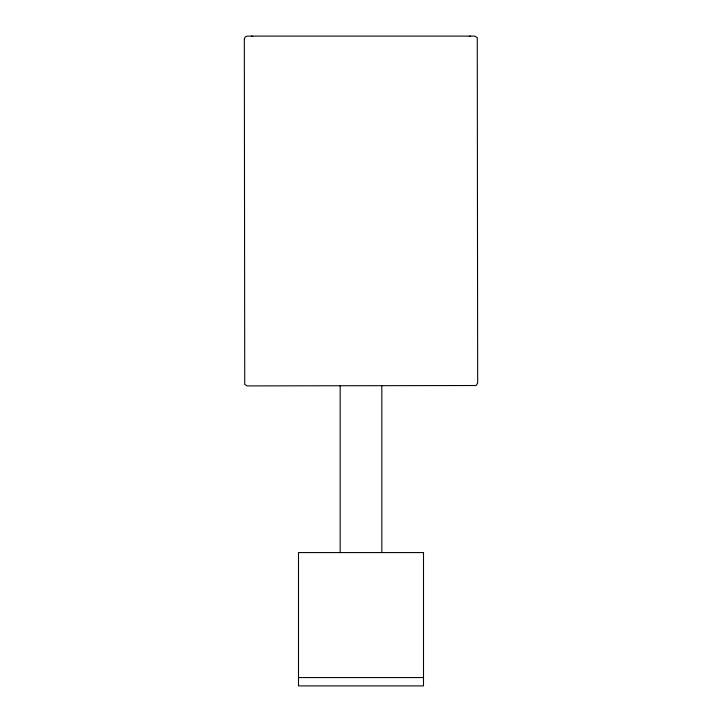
<?xml version="1.0" encoding="UTF-8"?>
<svg xmlns="http://www.w3.org/2000/svg" width="722" height="722" viewBox="0 0 722 722"><rect width="100%" height="100%" fill="white"/><g stroke="black" fill="none" stroke-linecap="round" stroke-linejoin="round"><path stroke-width="1.08" d="M340.17 552.574L340.17 385.909M381.83 552.574L381.83 385.909M469.138 36.488L470.6 36.1M298.502 677.57L423.498 677.57M251.4 36.1L252.862 36.488M244.334 39.015L244.731 384.447L247.267 385.909L476.204 385.512L477.666 382.985L477.269 37.562L474.733 36.1L247.267 36.1L245.191 36.957L244.334 39.015M423.498 552.574L298.502 552.574L298.502 685.9L423.498 685.9L423.498 552.574"/></g></svg>
